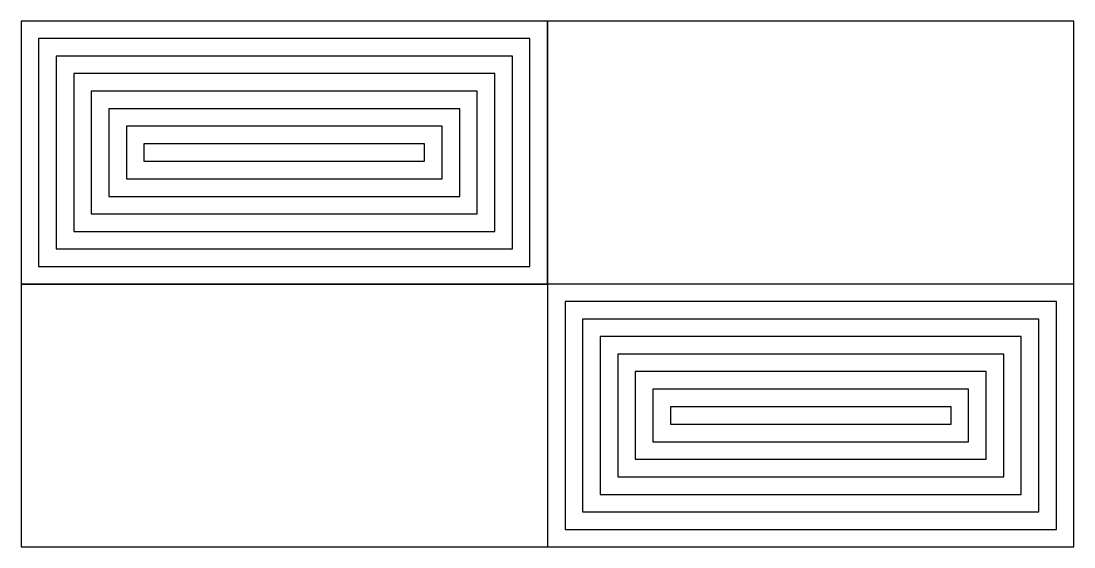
# Model space of a CAD drawing. Header units: millimetres. Extents: x -3 to 3, y 0 to 3.
import ezdxf

# ---------------------------------------------------------------- set-up
doc = ezdxf.new("R2010")
doc.units = ezdxf.units.MM
doc.layers.add('jidou1', color=3, linetype='Continuous')
doc.layers.add('KEISO', color=7, linetype='Continuous')

# ---------------------------------------------------------------- blocks, each defined once
blk = doc.blocks.new('kei')
at = {"layer": 'KEISO', "color": 3, "linetype": 'Continuous'}
for p, q in [((0, 3), (0, 0)), ((3, 1.5), (-3, 1.5))]:
    blk.add_line(p, q, dxfattribs=at)
for points in [[(0, 3), (-3, 3), (-3, 1.5), (0, 1.5)], [(-3, 0), (3, 0), (3, 3), (-3, 3)], [(-0.1, 2.9), (-2.9, 2.9), (-2.9, 1.6), (-0.1, 1.6)], [(-0.2, 2.8), (-2.8, 2.8), (-2.8, 1.7), (-0.2, 1.7)], [(-0.3, 2.7), (-2.7, 2.7), (-2.7, 1.8), (-0.3, 1.8)], [(-0.4, 2.6), (-2.6, 2.6), (-2.6, 1.9), (-0.4, 1.9)], [(-0.5, 2.5), (-2.5, 2.5), (-2.5, 2), (-0.5, 2)], [(-0.6, 2.4), (-2.4, 2.4), (-2.4, 2.1), (-0.6, 2.1)], [(-0.7, 2.3), (-2.3, 2.3), (-2.3, 2.2), (-0.7, 2.2)], [(3, 1.5), (0, 1.5), (0, 0), (3, 0)], [(2.9, 1.4), (0.1, 1.4), (0.1, 0.1), (2.9, 0.1)], [(2.8, 1.3), (0.2, 1.3), (0.2, 0.2), (2.8, 0.2)], [(2.7, 1.2), (0.3, 1.2), (0.3, 0.3), (2.7, 0.3)], [(2.6, 1.1), (0.4, 1.1), (0.4, 0.4), (2.6, 0.4)], [(2.5, 1), (0.5, 1), (0.5, 0.5), (2.5, 0.5)], [(2.4, 0.9), (0.6, 0.9), (0.6, 0.6), (2.4, 0.6)], [(2.3, 0.8), (0.7, 0.8), (0.7, 0.7), (2.3, 0.7)]]:
    blk.add_lwpolyline(points, close=True, dxfattribs=at)

msp = doc.modelspace()

# ---------------------------------------------------------------- block references
at = {"layer": 'jidou1', "color": 3, "linetype": 'Continuous'}
msp.add_blockref('kei', (0, 0), dxfattribs=at)

doc.saveas('drawing.dxf')
